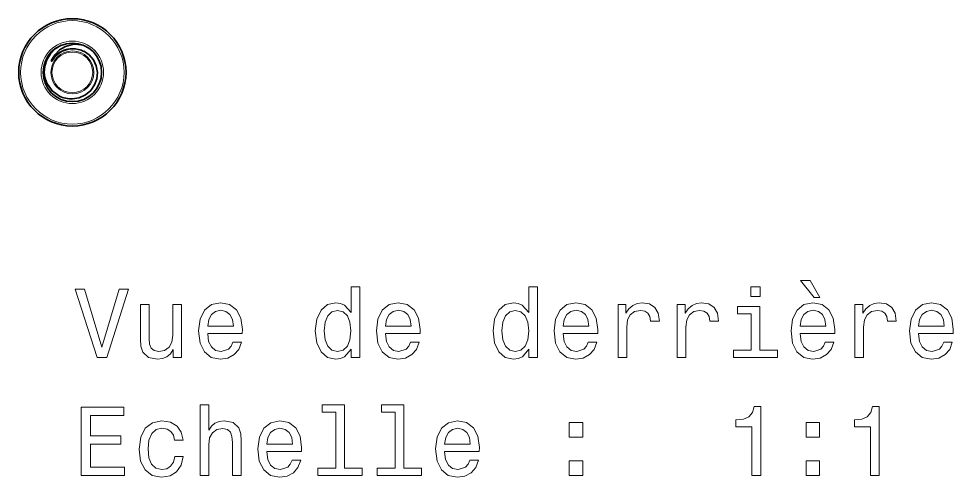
# Model space of a CAD drawing. Extents: x 502 to 772, y 351 to 502.
# Drawn here: x 724.27 to 772.16, y 399.75 to 423.25 of the extents above; entities that cross this region are included whole.
import ezdxf

# ---------------------------------------------------------------- set-up
doc = ezdxf.new("R2010")
doc.units = 0

msp = doc.modelspace()

# ---------------------------------------------------------------- linework, layer by layer
at = {"color": 7, "lineweight": 35, "ltscale": 0.000801842}
msp.add_line((727.635, 421.563), (727.606, 421.578), dxfattribs=at)
at = {"color": 7, "lineweight": 35}
for points in [[(726.443, 421.886), (726.142, 421.704), (725.89, 421.453), (725.705, 421.149), (725.601, 420.821), (725.577, 420.504), (725.612, 420.232), (725.709, 419.947), (725.976, 419.559), (726.352, 419.283)], [(727.017, 421.926), (726.668, 421.833), (726.354, 421.65), (726.113, 421.403), (725.954, 421.117)], [(727.017, 419.139), (727.367, 419.198), (727.691, 419.348), (727.962, 419.576), (728.156, 419.856), (728.27, 420.17), (728.299, 420.5), (728.242, 420.832), (728.096, 421.141), (727.873, 421.399), (727.635, 421.563)], [(725.954, 421.117), (725.94, 421.065), (725.943, 421.063), (726.103, 421.269), (726.237, 421.403)]]:
    msp.add_lwpolyline(points, dxfattribs=at)
at = {"color": 7, "lineweight": 13}
for points in [[(765.326, 408.97), (764.821, 409.827), (764.327, 409.827), (765.028, 408.97)], [(729.413, 409.398), (728.535, 406.418), (727.633, 409.398), (727.153, 409.398), (728.283, 405.893), (728.787, 405.893), (729.892, 409.398)], [(741.3, 406.312), (741.3, 405.893), (741.743, 405.893), (741.743, 409.514), (741.305, 409.514), (741.305, 408.188), (740.967, 408.571), (740.76, 408.662), (740.523, 408.697), (740.094, 408.597), (739.761, 408.314), (739.545, 407.86), (739.469, 407.25), (739.545, 406.64), (739.761, 406.181), (740.094, 405.893), (740.523, 405.798), (740.76, 405.833), (740.972, 405.924)], [(750.408, 406.312), (750.408, 405.893), (750.852, 405.893), (750.852, 409.514), (750.413, 409.514), (750.413, 408.188), (750.075, 408.571), (749.868, 408.662), (749.631, 408.697), (749.202, 408.597), (748.87, 408.314), (748.653, 407.86), (748.577, 407.25), (748.653, 406.64), (748.87, 406.181), (749.202, 405.893), (749.631, 405.798), (749.868, 405.833), (750.08, 405.924)], [(762.259, 409.514), (761.79, 409.514), (761.79, 409.01), (762.259, 409.01)], [(732.615, 408.602), (732.171, 408.602), (732.171, 407.038), (732.121, 406.675), (731.975, 406.413), (731.748, 406.251), (731.45, 406.201), (731.213, 406.241), (731.062, 406.362), (730.976, 406.569), (730.956, 406.862), (730.956, 408.602), (730.512, 408.602), (730.512, 406.821), (730.527, 406.463), (730.623, 406.166), (730.916, 405.893), (731.385, 405.798), (731.637, 405.833), (731.854, 405.924), (732.04, 406.08), (732.192, 406.307), (732.192, 405.893), (732.615, 405.893)], [(733.952, 407.119), (735.727, 407.119), (735.732, 407.326), (735.651, 407.906), (735.429, 408.339), (735.076, 408.602), (734.607, 408.697), (734.148, 408.597), (733.795, 408.314), (733.568, 407.855), (733.488, 407.25), (733.563, 406.63), (733.79, 406.176), (734.138, 405.893), (734.592, 405.798), (734.986, 405.863), (735.308, 406.035), (735.545, 406.307), (735.681, 406.67), (735.243, 406.67), (735.152, 406.468), (735.021, 406.317), (734.648, 406.196), (734.36, 406.251), (734.143, 406.428), (734.002, 406.715), (733.952, 407.104)], [(743.06, 407.119), (744.835, 407.119), (744.84, 407.326), (744.759, 407.906), (744.537, 408.339), (744.184, 408.602), (743.715, 408.697), (743.256, 408.597), (742.903, 408.314), (742.676, 407.855), (742.596, 407.25), (742.671, 406.63), (742.898, 406.176), (743.246, 405.893), (743.7, 405.798), (744.094, 405.863), (744.416, 406.035), (744.653, 406.307), (744.79, 406.67), (744.351, 406.67), (744.26, 406.468), (744.129, 406.317), (743.756, 406.196), (743.468, 406.251), (743.251, 406.428), (743.11, 406.715), (743.06, 407.104)], [(752.168, 407.119), (753.943, 407.119), (753.948, 407.326), (753.867, 407.906), (753.645, 408.339), (753.292, 408.602), (752.823, 408.697), (752.365, 408.597), (752.011, 408.314), (751.784, 407.855), (751.704, 407.25), (751.779, 406.63), (752.006, 406.176), (752.354, 405.893), (752.808, 405.798), (753.202, 405.863), (753.524, 406.035), (753.761, 406.307), (753.898, 406.67), (753.459, 406.67), (753.368, 406.468), (753.237, 406.317), (752.864, 406.196), (752.576, 406.251), (752.359, 406.428), (752.218, 406.715), (752.168, 407.104)], [(754.982, 405.893), (755.426, 405.893), (755.426, 407.442), (755.471, 407.815), (755.607, 408.082), (755.829, 408.244), (756.127, 408.299), (756.349, 408.264), (756.515, 408.163), (756.616, 407.991), (756.651, 407.759), (757.1, 407.759), (757.04, 408.168), (756.873, 408.46), (756.596, 408.637), (756.218, 408.697), (755.96, 408.657), (755.738, 408.556), (755.542, 408.385), (755.385, 408.153), (755.385, 408.602), (754.982, 408.602)], [(758.018, 405.893), (758.462, 405.893), (758.462, 407.442), (758.507, 407.815), (758.643, 408.082), (758.865, 408.244), (759.163, 408.299), (759.385, 408.264), (759.551, 408.163), (759.652, 407.991), (759.687, 407.759), (760.136, 407.759), (760.076, 408.168), (759.909, 408.46), (759.632, 408.637), (759.254, 408.697), (758.996, 408.657), (758.774, 408.556), (758.578, 408.385), (758.421, 408.153), (758.421, 408.602), (758.018, 408.602)], [(764.312, 407.119), (766.087, 407.119), (766.092, 407.326), (766.011, 407.906), (765.79, 408.339), (765.437, 408.602), (764.968, 408.697), (764.509, 408.597), (764.156, 408.314), (763.929, 407.855), (763.848, 407.25), (763.924, 406.63), (764.151, 406.176), (764.498, 405.893), (764.952, 405.798), (765.346, 405.863), (765.669, 406.035), (765.906, 406.307), (766.042, 406.67), (765.603, 406.67), (765.512, 406.468), (765.381, 406.317), (765.008, 406.196), (764.72, 406.251), (764.504, 406.428), (764.362, 406.715), (764.312, 407.104)], [(767.126, 405.893), (767.57, 405.893), (767.57, 407.442), (767.615, 407.815), (767.751, 408.082), (767.973, 408.244), (768.271, 408.299), (768.493, 408.264), (768.659, 408.163), (768.76, 407.991), (768.795, 407.759), (769.244, 407.759), (769.184, 408.168), (769.017, 408.46), (768.74, 408.637), (768.362, 408.697), (768.104, 408.657), (767.883, 408.556), (767.686, 408.385), (767.529, 408.153), (767.529, 408.602), (767.126, 408.602)], [(770.384, 407.119), (772.159, 407.119), (772.164, 407.326), (772.083, 407.906), (771.862, 408.339), (771.509, 408.602), (771.04, 408.697), (770.581, 408.597), (770.228, 408.314), (770.001, 407.855), (769.92, 407.25), (769.996, 406.63), (770.223, 406.176), (770.57, 405.893), (771.024, 405.798), (771.418, 405.863), (771.741, 406.035), (771.978, 406.307), (772.114, 406.67), (771.675, 406.67), (771.584, 406.468), (771.453, 406.317), (771.08, 406.196), (770.792, 406.251), (770.576, 406.428), (770.434, 406.715), (770.384, 407.104)], [(733.952, 407.492), (734.007, 407.84), (734.143, 408.097), (734.35, 408.254), (734.622, 408.309), (734.89, 408.254), (735.096, 408.097), (735.223, 407.84), (735.268, 407.492)], [(740.599, 408.299), (740.891, 408.228), (741.113, 408.032), (741.244, 407.704), (741.295, 407.25), (741.244, 406.791), (741.113, 406.463), (740.891, 406.262), (740.599, 406.196), (740.321, 406.262), (740.109, 406.463), (739.968, 406.796), (739.923, 407.25), (739.968, 407.699), (740.109, 408.027), (740.321, 408.228)], [(743.06, 407.492), (743.115, 407.84), (743.251, 408.097), (743.458, 408.254), (743.73, 408.309), (743.998, 408.254), (744.205, 408.097), (744.331, 407.84), (744.376, 407.492)], [(749.707, 408.299), (749.999, 408.228), (750.221, 408.032), (750.352, 407.704), (750.403, 407.25), (750.352, 406.791), (750.221, 406.463), (749.999, 406.262), (749.707, 406.196), (749.429, 406.262), (749.218, 406.463), (749.076, 406.796), (749.031, 407.25), (749.076, 407.699), (749.218, 408.027), (749.429, 408.228)], [(752.168, 407.492), (752.223, 407.84), (752.359, 408.097), (752.566, 408.254), (752.839, 408.309), (753.106, 408.254), (753.313, 408.097), (753.439, 407.84), (753.484, 407.492)], [(762.244, 406.267), (762.244, 408.511), (761.104, 408.511), (761.104, 408.133), (761.8, 408.133), (761.8, 406.267), (760.893, 406.267), (760.893, 405.893), (763.162, 405.893), (763.162, 406.267)], [(764.312, 407.492), (764.367, 407.84), (764.504, 408.097), (764.71, 408.254), (764.983, 408.309), (765.25, 408.254), (765.457, 408.097), (765.583, 407.84), (765.628, 407.492)], [(770.384, 407.492), (770.439, 407.84), (770.576, 408.097), (770.782, 408.254), (771.055, 408.309), (771.322, 408.254), (771.529, 408.097), (771.655, 407.84), (771.7, 407.492)], [(727.476, 399.847), (729.695, 399.847), (729.695, 400.27), (727.94, 400.27), (727.94, 401.455), (729.504, 401.455), (729.504, 401.874), (727.94, 401.874), (727.94, 402.923), (729.655, 402.923), (729.655, 403.347), (727.476, 403.347)], [(733.563, 399.847), (734.007, 399.847), (734.007, 401.41), (734.052, 401.768), (734.199, 402.03), (734.426, 402.192), (734.728, 402.252), (734.97, 402.202), (735.122, 402.066), (735.197, 401.839), (735.223, 401.536), (735.223, 399.847), (735.666, 399.847), (735.666, 401.627), (735.646, 401.985), (735.555, 402.282), (735.258, 402.555), (734.794, 402.651), (734.542, 402.615), (734.325, 402.519), (734.143, 402.368), (734.007, 402.161), (734.007, 403.468), (733.563, 403.468)], [(740.518, 403.094), (740.518, 400.22), (739.605, 400.22), (739.605, 399.847), (741.87, 399.847), (741.87, 400.22), (740.962, 400.22), (740.962, 403.468), (739.822, 403.468), (739.822, 403.094)], [(743.554, 403.094), (743.554, 400.22), (742.641, 400.22), (742.641, 399.847), (744.906, 399.847), (744.906, 400.22), (743.998, 400.22), (743.998, 403.468), (742.858, 403.468), (742.858, 403.094)], [(761.841, 399.847), (762.3, 399.847), (762.3, 403.372), (761.957, 403.372), (761.866, 403.064), (761.684, 402.857), (761.407, 402.736), (761.024, 402.696), (761.024, 402.338), (761.841, 402.338)], [(767.913, 399.847), (768.372, 399.847), (768.372, 403.372), (768.029, 403.372), (767.938, 403.064), (767.756, 402.857), (767.479, 402.736), (767.096, 402.696), (767.096, 402.338), (767.913, 402.338)], [(732.252, 401.657), (732.691, 401.657), (732.6, 402.061), (732.383, 402.378), (732.045, 402.575), (731.607, 402.651), (731.122, 402.55), (730.754, 402.267), (730.522, 401.808), (730.442, 401.193), (730.517, 400.583), (730.744, 400.129), (731.102, 399.847), (731.591, 399.751), (732.025, 399.826), (732.363, 400.038), (732.595, 400.371), (732.696, 400.815), (732.272, 400.815), (732.197, 400.532), (732.055, 400.321), (731.854, 400.189), (731.607, 400.149), (731.299, 400.215), (731.077, 400.416), (730.941, 400.744), (730.895, 401.208), (730.941, 401.662), (731.082, 401.99), (731.309, 402.192), (731.607, 402.262), (731.869, 402.217), (732.065, 402.101), (732.197, 401.909)], [(736.988, 401.072), (738.763, 401.072), (738.768, 401.279), (738.687, 401.859), (738.465, 402.292), (738.112, 402.555), (737.643, 402.651), (737.184, 402.55), (736.831, 402.267), (736.604, 401.808), (736.524, 401.203), (736.599, 400.583), (736.826, 400.129), (737.174, 399.847), (737.628, 399.751), (738.022, 399.816), (738.344, 399.988), (738.581, 400.26), (738.718, 400.623), (738.279, 400.623), (738.188, 400.421), (738.057, 400.27), (737.684, 400.149), (737.396, 400.205), (737.179, 400.381), (737.038, 400.669), (736.988, 401.057)], [(746.096, 401.072), (747.871, 401.072), (747.876, 401.279), (747.795, 401.859), (747.573, 402.292), (747.22, 402.555), (746.751, 402.651), (746.292, 402.55), (745.939, 402.267), (745.712, 401.808), (745.632, 401.203), (745.707, 400.583), (745.934, 400.129), (746.282, 399.847), (746.736, 399.751), (747.13, 399.816), (747.452, 399.988), (747.689, 400.26), (747.826, 400.623), (747.387, 400.623), (747.296, 400.421), (747.165, 400.27), (746.792, 400.149), (746.504, 400.205), (746.287, 400.381), (746.146, 400.669), (746.096, 401.057)], [(752.475, 401.803), (753.171, 401.803), (753.171, 402.555), (752.475, 402.555)], [(764.62, 401.803), (765.315, 401.803), (765.315, 402.555), (764.62, 402.555)], [(736.988, 401.445), (737.043, 401.793), (737.179, 402.05), (737.386, 402.207), (737.658, 402.262), (737.926, 402.207), (738.133, 402.05), (738.259, 401.793), (738.304, 401.445)], [(746.096, 401.445), (746.151, 401.793), (746.287, 402.05), (746.494, 402.207), (746.766, 402.262), (747.034, 402.207), (747.241, 402.05), (747.367, 401.793), (747.412, 401.445)], [(752.475, 399.847), (753.171, 399.847), (753.171, 400.598), (752.475, 400.598)], [(764.62, 399.847), (765.315, 399.847), (765.315, 400.598), (764.62, 400.598)]]:
    msp.add_lwpolyline(points, close=True, dxfattribs=at)
at = {"color": 7, "lineweight": 35}
for radius in [2.75, 1.5]:
    msp.add_circle((727.017, 420.5), radius, dxfattribs=at)
at = {"color": 7, "lineweight": 13}
for radius in [2.65, 1.6, 1.099, 1.043]:
    msp.add_circle((727.017, 420.5), radius, dxfattribs=at)
msp.add_arc((727.017, 420.5), 1.229, 59.8585, 149.8588, dxfattribs=at)
at = {"color": 7, "lineweight": 35}
for centre, radius, start, end in [((727.053, 420.464), 1.244, 91.6529, 131.0074), ((727.204, 420.487), 1.452, 74.5426, 97.4067), ((727.051, 420.459), 1.248, 63.6109, 91.5575), ((726.968, 420.511), 1.373, 243.3857, 272.072)]:
    msp.add_arc(centre, radius, start, end, dxfattribs=at)

doc.saveas('drawing.dxf')
